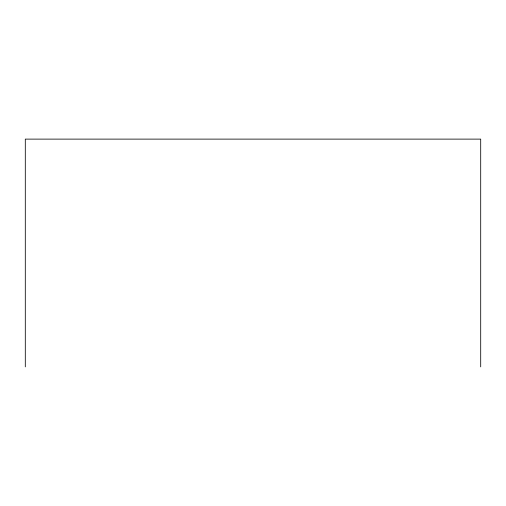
<?xml version="1.0" encoding="UTF-8"?>
<svg xmlns="http://www.w3.org/2000/svg" width="506" height="506" viewBox="0 0 506 506"><rect width="100%" height="100%" fill="white"/><g stroke="black" fill="none" stroke-linecap="round" stroke-linejoin="round"><path stroke-width="0.76" d="M480.7 366.882L480.7 139.118L25.3 139.118L25.3 366.882"/></g></svg>
